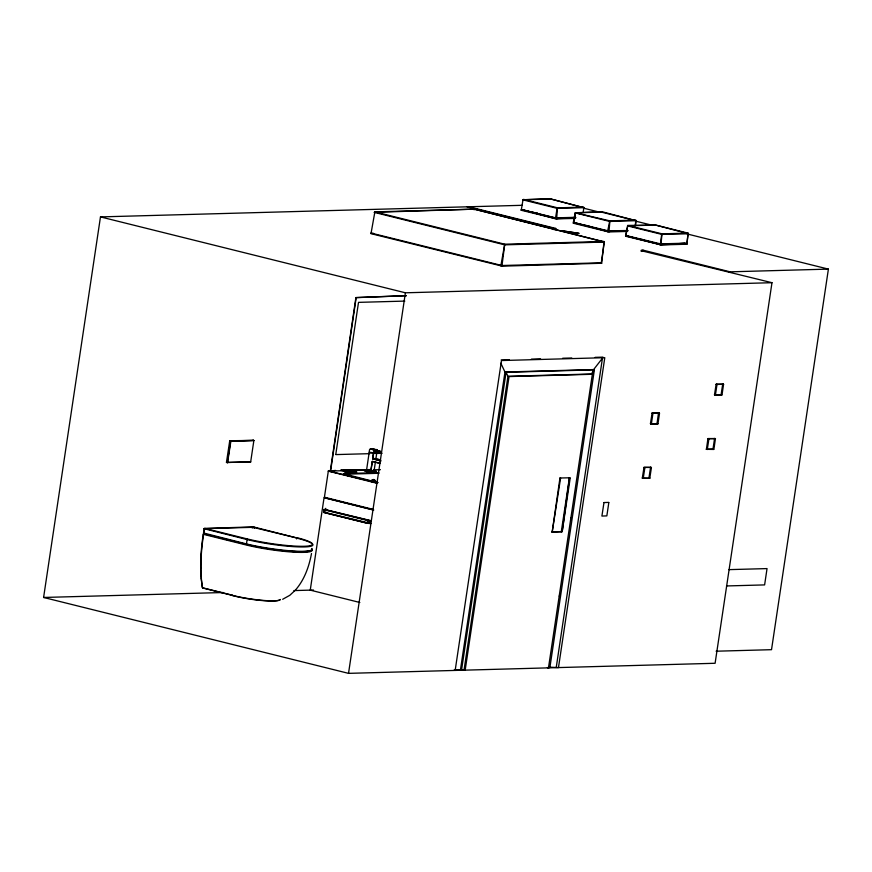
<?xml version="1.0" encoding="UTF-8"?>
<svg xmlns="http://www.w3.org/2000/svg" width="872" height="872" viewBox="0 0 872 872"><rect width="100%" height="100%" fill="white"/><g stroke="black" fill="none" stroke-linecap="round" stroke-linejoin="round"><path stroke-width="1.31" d="M355.329 471.469C356.735 468.493 328.962 470.858 355.351 471.196M227.33 462.629L230.6 440.992M569.983 477.78L559.955 478.009L560.587 478.02L552.205 532.007L562.168 531.735L570.168 478.303L569.514 477.66L562.211 531.582M602.062 212.092L575.258 212.812L601.833 211.667L636.135 220.725L601.32 212.092M642.457 478.238L649.662 478.281L642.315 478.118L644.016 467.359L651.286 467.403L643.918 467.403M643.22 478.379L644.877 467.61M652.125 413.001L650.447 423.65L651.449 424.086L657.935 423.814L659.537 413.284L658.643 412.903M649.771 478.216L651.417 467.675L650.523 467.272M651.351 424.01L652.954 413.295L659.406 413.045L652.212 413.001L653.073 413.219M707.268 449.549L708.925 438.78M714.637 395.038L721.831 395.081L714.484 394.918L716.13 384.247M717.133 384.378L716.261 384.16L723.455 384.203L717.002 384.465L715.4 395.18M345.868 471.305L345.944 470.052M376.682 453.353L375.941 458.727L380.53 459.947M310.105 550.897L307.762 551.387A44.298 5.788 8.5 0 1 306.443 551.54L299.499 551.725A44.298 5.788 8.5 0 1 297.385 551.671L292.763 551.453A41.017 5.352 8.5 0 1 246.405 544.368L203.71 533.729L204.103 528.476L253.294 526.873L296.796 537.959L253.022 527.32L203.841 528.65L246.798 539.485A41.584 5.428 8.5 0 0 304.459 546.929A41.584 5.428 8.5 0 0 296.785 538.111L296.665 538.929M253.796 440.425L229.816 440.742L230.862 441.287L253.861 440.6L250.678 461.877L226.567 462.487L250.678 461.898M501.978 265.611L504.757 244.215L374.829 211.885L474.248 209.16L604.372 241.871L601.288 262.832L501.989 265.513L502.337 266.167L601.669 263.257M583.946 207.7L549.469 198.642L583.869 207.71L583.619 207.144L557.481 207.83L556.641 218.861L574.953 218.414M660.954 244.28L686.94 243.67L688.084 233.129L662.033 233.849L660.943 244.378L661.303 244.934L687.299 244.215M345.955 470.477L343.939 470.139M345.585 471.916A15.696 7.096 -85.3 0 1 344.93 471.556C340.636 469.223 357.923 472.57 354.163 470.597M201.083 558.276L201.29 554.821A158.006 92.072 -76.1 0 1 203.558 534.351L204.735 528.356L247.212 538.929A41.028 5.352 8.5 0 0 304.099 546.275A41.028 5.352 8.5 0 0 296.524 537.577M354.163 471.327L343.971 471.109L345.356 471.349M201.05 554.341L200.865 557.764A114.842 67.406 -76 0 0 200.658 567.683L200.931 575.248A96.836 56.844 -76 0 0 201.225 579.008L201.999 584.654M374.328 212.397L504.768 244.836L604.449 242.056L474.183 209.149L374.339 212.332M688.488 233.729L654.163 224.693L688.172 233.184L686.94 243.67M714.582 438.453L713.002 448.949L713.906 449.222L715.443 438.649M722.703 384.083L721.133 394.58L722.027 394.853L723.564 384.28M348.865 470.531L349.171 471.349M253.806 440.567L252.924 440.229M376.279 482.619L344.723 474.771L343.394 473.692L378.023 482.565M575.476 218.011L555.453 218.589L557.099 208.375L583.869 207.656L583.128 212.648M229.728 440.774L226.458 462.411M474.433 209.683L473.769 209.596M549.785 199.187L549.425 198.642L523.026 199.753L549.011 199.089M654.283 225.194L627.818 225.423L662.099 233.86L661.652 234.35L627.48 225.881M708.01 438.551L715.334 438.572L707.933 438.758L706.396 449.331L713.71 449.451L712.707 449.135M715.465 438.845L714.419 438.594M723.586 384.476L722.539 384.225M641.247 251.441L641.203 251.3A1.428 0.839 -76 0 1 641.171 250.689L771.982 282.702L715.105 663.276L348.528 673.358L43.6 597.462L100.476 216.899L522.154 205.302M227.559 462.694L230.862 441.287L229.609 441.014M252.27 528.105L252.902 526.852M254.188 528.356L253.992 526.982M325.91 509.738L326.738 509.717L323.959 509.455L323.948 512.158M330.325 470.989L355.907 297.57L406.145 295.641M325.779 512.649L370.949 523.483L367.548 523.32L323.828 512.442L323.795 509.51L325.648 509.444M330.597 471.054L356.179 297.635L406.417 295.706M325.321 511.014L325.801 508.322M335.775 454.465L358.49 302.508M502.337 266.167L370.992 233.652L374.873 211.896L374.502 212.397M364.616 469.801L364.463 471.054L370.774 472.635L370.96 471.403L364.649 469.834L369.575 469.561M372.322 461.626L370.916 471L374.088 470.913L375.461 461.506M373.434 453.266L374.044 449.767L377.303 449.669L376.78 453.189L369.172 452.208L369.488 449.985A1.319 1.057 88.4 0 1 370.742 448.96L377.293 449.658M374.96 451.522L375.145 450.279M375.865 451.511L376.039 450.246M367.515 523.265C367.036 516.355 372.824 524.682 367.515 523.265L323.828 512.442M379.331 452.655L380.148 452.59L380.334 451.336L375.222 450.279L375.036 451.533L379.331 452.655L379.571 451.358M348.528 673.358L405.404 292.796L771.982 282.702M556.761 218.916L521.249 210.261L522.993 199.808M523.113 210.425L523.091 209.869L555.279 218.709M455.162 670.426L501.476 360.539L604.787 357.694L558.472 667.581L550.047 667.211M454.236 669.849L460.481 669.674L504.975 372.017L500.811 363.188M461.571 669.947L506.065 372.29L594.377 369.859L549.894 667.516L547.387 667.592L548.477 667.854L592.35 374.273L509.041 376.573L465.168 670.154L460.481 669.674M464.078 669.881L507.951 376.301L506.065 372.29M555.551 229.685L555.628 229.51A1.428 0.839 -76 0 0 555.758 228.998L555.846 228.453L554.102 229.009A1.504 0.883 -76 0 0 554.08 229.619L554.123 229.761M556.074 218.436L575.673 217.488M626.87 230.775L608.231 231.233L573.907 222.818L575.433 212.779L609.899 220.889L608.961 231.93L627.23 231.429M608.013 231.538L575.302 222.861M559.377 596.47L559.769 593.854M570.735 520.453L571.127 517.837M592.677 373.663L593.058 371.123M593.211 370.099L603.152 357.291M556.303 667.036L602.607 357.149L595.118 357.357M661.303 244.934L625.791 236.279L627.764 225.456L625.551 236.05L628.189 235.974M685.338 243.201L660.42 243.866L627.709 235.92L627.742 236.465M635.296 225.543L635.808 220.126L609.757 220.834L607.533 231.734L609.027 231.919M635.405 225.663L636.135 220.681L609.779 221.455L575.226 212.877L573.198 223.036M730.093 271.824L642.969 250.133L642.882 250.678A1.428 0.839 -76 0 1 642.751 251.191L642.697 251.31M660.682 244.454L685.457 243.364L660.431 244.443M650.545 467.457L648.975 477.78L649.869 478.009M687.158 233.958L828.4 269.11L771.524 649.684L716.13 651.21M311.511 553.502C309.091 566.484 304.513 579.509 295.793 589.657M377.205 483.317L328.439 471.174L335.578 470.433M371.396 233.151L501.869 265.513M523.047 199.895L523.538 199.361L557.557 207.83L557.11 208.332L522.982 199.873M521.652 209.749L556.216 218.251M626.194 235.778L660.573 244.454M201.04 554.352A156.611 91.92 -76 0 1 203.274 534.056L203.688 533.555M371.298 233.031L370.753 233.424L373.51 233.347M521.554 209.585L521.009 210.021L523.636 209.956M653.553 225.107L627.567 225.826M348.745 472.155L347.47 472.624A15.696 7.096 -85.3 0 1 346.794 472.417L346.271 472.144M353.672 472.559L352.397 473.027A15.696 7.096 -85.3 0 1 351.721 472.82L350.522 472.319A15.696 7.096 -85.3 0 1 350.195 472.155M355.318 471.61C356.517 473.496 338.881 468.787 345.737 471.97M573.907 222.818L573.471 223.254L607.588 231.701M561.753 531.571L551.802 532.083L552.467 532.389M345.236 470.499L345.192 471.839L354.315 472.341M249.697 461.746L250.428 462.073M250.547 462.007L249.763 461.582M657.03 423.629L658.491 413.055M594.377 369.859L591.271 374.012L507.951 376.301M603.969 502.577L601.909 516.061L606.847 515.886L608.83 502.512M295.314 590.17L289.798 595.314L282.67 599.271M371.352 520.769L325.692 509.695M372.3 461.375L370.72 470.978L366.589 469.943L369.183 452.383L373.347 453.44L372.693 458.912L380.911 460.961M355.34 471.24L353.498 471.599L353.378 472.33M500.833 265.96L504.692 244.204L604.056 241.468L601.647 263.431M247.212 538.929L246.395 544.368M325.245 512.42L326.357 512.333M659.766 244.738L685.196 243.811M688.433 233.783L661.684 234.405L660.322 244.552M328.275 471.065L342.707 470.727M561.274 531.865L569.405 477.769M203.416 532.966L246.144 543.834A41.584 5.428 8.5 0 0 291.76 550.919A41.584 5.428 8.5 0 0 311.914 548.412M573.394 223.047L575.912 222.96M575.585 217.324L555.878 217.847M556.401 218.262L574.604 217.76M556.14 218.436L575.607 217.902M627.938 230.502L608.067 230.851L608.384 231.44L627.884 230.906M641.302 250.177L642.969 250.133M728.425 271.868L828.4 269.11M358.588 302.366L404.815 301.091M501.182 359.94L509.303 359.722M531.43 359.111L540.542 358.861M562.669 358.25L571.781 358M504.975 372.017L593.287 369.586M650.577 423.868L657.782 423.912M230.688 440.96L253.676 440.327M375.222 450.159L380.323 451.325L380.138 452.579L375.004 451.631M335.84 454.595L369.826 453.658M382.067 453.32L373.543 453.473L372.769 458.628L375.93 458.541M353.095 469.954L365.205 469.627M366.556 469.921L369.728 469.834M350.522 470.433L366.949 470.052M373.412 469.801L380.421 469.681M367.417 471.251L369.521 471.185M375.897 471.131L371.069 471.272L364.747 469.692M375.985 471.294L371.156 471.436L370.971 472.657L375.799 472.526L375.963 471.272L373.369 470.509M344.08 473.583L378.71 472.624M344.396 474.226L379.058 473.278M604.045 502.545L608.711 502.414M371.396 520.835L367.897 520.584L324.242 509.782M369.336 523.483L371.003 523.44M728.959 569.634L767.044 568.588L764.613 584.905L726.529 585.951M43.6 597.462L223.156 592.524M293.886 590.584L313.506 590.039M603.827 229.805L603.228 229.772M369.477 520.54L325.681 509.837M369.074 523.255L367.112 523.004M608.057 231.004L608.514 231.265M556.173 218.022L523.2 209.901M551.518 216.801L550.472 216.692M586.366 225.477L585.624 225.412M534.046 212.463L532.923 212.343M300.175 551.736L299.499 551.725A41.137 5.374 8.5 0 1 294.344 551.54L293.57 551.496M556.271 218.262L555.78 217.989M227.614 462.487L226.437 462.215M291.957 551.398L292.763 551.453M372.344 461.375L380.094 463.305M345.116 471.839L344.571 471.763M346.5 472.188L351.122 472.515M562.505 230.873L579.117 233.38L562.462 230.884M642.25 239.506L641.487 239.375M659.679 243.844L658.97 243.724M656.921 423.389L657.989 423.639M712.838 448.917L706.375 449.309M589.919 226.491L588.927 226.295M607.337 230.829L606.487 230.666M537.588 213.477L536.476 213.226M554.952 217.804L553.894 217.564M537.599 213.313L536.978 213.204M660.268 244.007L660.028 244.574L627.502 236.268M608.035 230.84L575.466 222.916M352.353 472.962L350.359 472.188M347.427 472.559L346.794 472.362M225.161 539.081L227.821 539.746M235.778 541.73L238.438 542.384M584.196 208.332L600.034 212.278M635.677 221.15L652.834 225.423M468.722 206.762L555.846 228.453M467.054 206.817L554.178 228.497M100.476 216.899L405.404 292.796M716.054 384.443L716.926 384.661M714.506 394.765L715.378 394.983M652.005 413.274L652.866 413.492M650.458 423.607L651.33 423.825M707.922 438.812L708.794 439.019M706.385 449.135L707.247 449.353M643.874 467.643L644.746 467.861M642.326 477.976L643.198 478.183M560.173 478.575L559.955 478.009L552.205 531.855M370.742 448.949L374.001 449.701M379.974 459.697L372.856 458.792L380.77 460.765M372.453 461.517L380.159 463.435M366.382 471.305L369.488 472.079M377.62 482.761L328.341 471.011L324.351 497.694L373.598 509.957M324.537 497.269L373.303 509.412M373.641 510.055L324.057 497.716L310.247 590.137L359.831 602.476M548.804 667.244L549.894 667.516M202.577 587.793L232.846 595.336M202.326 587.652L201.868 584.643M203.329 534.307L245.98 544.924A41.584 5.428 8.5 0 0 291.826 552.031A41.584 5.428 8.5 0 0 311.675 549.415M201.705 583.401L202.609 587.968L233.086 595.554A29.604 3.859 8.5 0 0 263.311 600.416A29.604 3.859 8.5 0 0 280.152 599.522M201.846 583.444L201.334 578.496M201.149 575.978L200.876 568.315M311.555 549.273A41.017 5.352 8.5 0 1 309.833 550.984M309.233 551.137A41.137 5.374 8.5 0 1 307.762 551.387A41.267 5.385 8.5 0 1 306.443 551.54L305.473 551.616A40.875 5.33 8.5 0 1 300.818 551.736M201.007 568.261A116.183 67.951 -76 0 1 201.225 558.233M201.41 578.441A96.956 58.021 -75.5 0 1 201.225 575.934M280.315 599.5A30.051 4.469 8.6 0 1 262.134 600.546A30.051 4.469 8.6 0 1 231.821 595.369M372.835 449.908A1.319 1.057 88.4 0 1 374.077 448.862M375.309 482.521A4.164 2.442 -76 0 0 373.717 479.665A4.164 2.442 -76 0 0 370.982 481.529A4.295 2.518 -76 0 1 373.914 479.567A4.295 2.518 -76 0 1 375.505 482.641A3.902 2.289 -76 0 0 373.979 479.992A3.902 2.289 -76 0 0 371.439 481.715M348.942 470.204L343.982 469.79A5.548 0.719 8.5 0 0 341.464 470.4A5.548 0.719 8.5 0 0 348.8 471.817L353.727 472.221A5.548 0.719 8.5 0 0 356.245 471.61A5.548 0.719 8.5 0 0 348.92 470.193"/></g></svg>
